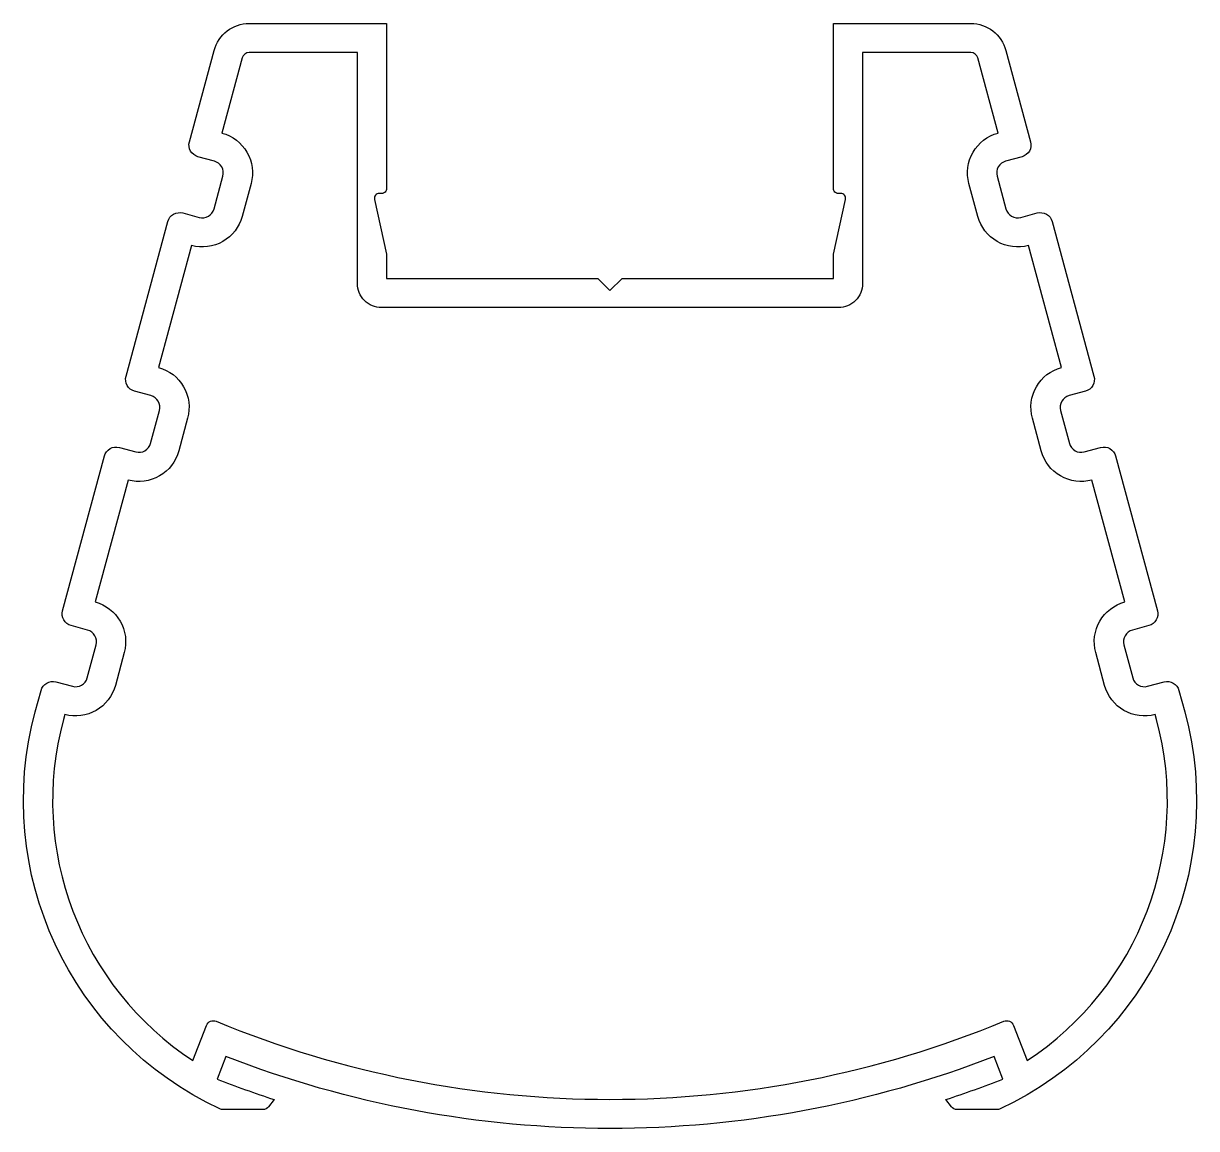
# Model space of a CAD drawing. Extents: x 941 to 989.3, y -24.4 to 21.1.
import ezdxf

# ---------------------------------------------------------------- set-up
doc = ezdxf.new("R2010")
doc.units = 0
doc.header["$LTSCALE"] = 15
doc.layers.add('ANA', color=220, linetype='CONTINUOUS')

msp = doc.modelspace()

# ---------------------------------------------------------------- linework, layer by layer
at = {"layer": 'ANA', "color": 0}
for points in [[(979.002, -23.228, 0.013994), (981.356, -22.388), (980.994, -21.456, -0.1875), (949.356, -21.456), (948.994, -22.388, 0.013994), (951.348, -23.228), (951.117, -23.526, -0.231345), (950.88, -23.642), (949.241, -23.642, -0.109397), (949.114, -23.613, -0.364752), (941.51, -7.268), (941.749, -6.385, -0.414214), (942.362, -6.033), (943.038, -6.215, 0.414214), (943.651, -5.863), (944.017, -4.512, 0.414214), (943.665, -3.898), (942.989, -3.716, -0.414214), (942.637, -3.103), (944.36, 3.269, -0.414214), (944.973, 3.621), (945.648, 3.438, 0.414214), (946.262, 3.79), (946.627, 5.142, 0.414214), (946.275, 5.755), (945.599, 5.938, -0.414214), (945.247, 6.551), (946.97, 12.922, -0.414214), (947.583, 13.274), (948.259, 13.091, 0.414214), (948.872, 13.444), (949.237, 14.795, 0.414214), (948.885, 15.408), (948.209, 15.591, -0.414214), (947.857, 16.204), (948.875, 19.969, -0.338817), (950.323, 21.078), (955.975, 21.078), (955.975, 14.278, -0.414214), (955.775, 14.078), (955.675, 14.078, 0.479001), (955.48, 13.835), (955.975, 11.578), (955.975, 10.578), (964.675, 10.578), (965.175, 10.078), (965.675, 10.578), (974.375, 10.578), (974.375, 11.578), (974.87, 13.835, 0.479001), (974.675, 14.078), (974.575, 14.078, -0.414214), (974.375, 14.278), (974.375, 21.078), (980.027, 21.078, -0.338817), (981.475, 19.969), (982.493, 16.204, -0.414214), (982.141, 15.591), (981.465, 15.408, 0.414214), (981.113, 14.795), (981.478, 13.444, 0.414214), (982.091, 13.091), (982.767, 13.274, -0.414214), (983.38, 12.922), (985.103, 6.551, -0.414214), (984.751, 5.938), (984.075, 5.755, 0.414214), (983.723, 5.142), (984.089, 3.79, 0.414214), (984.702, 3.438), (985.377, 3.621, -0.414214), (985.991, 3.269), (987.713, -3.103, -0.414214), (987.361, -3.716), (986.686, -3.898, 0.414214), (986.333, -4.512), (986.699, -5.863, 0.414214), (987.312, -6.215), (987.988, -6.033, -0.414214), (988.601, -6.385), (988.84, -7.268, -0.364752), (981.236, -23.613, -0.109397), (981.109, -23.642), (979.47, -23.642, -0.231345), (979.233, -23.526)], [(987.625, -7.374, -0.414214), (985.54, -6.176), (985.175, -4.825, -0.414214), (986.372, -2.74), (985.015, 2.28, -0.414214), (982.93, 3.477), (982.565, 4.828, -0.414214), (983.762, 6.913), (982.405, 11.933, -0.414214), (980.32, 13.13), (979.954, 14.482, -0.414214), (981.152, 16.567), (980.316, 19.656, 0.338817), (980.027, 19.878), (975.575, 19.878), (975.575, 10.378, -0.414214), (974.575, 9.378), (963.975, 9.378), (955.775, 9.378, -0.414214), (954.775, 10.378), (954.775, 19.878), (950.323, 19.878, 0.338817), (950.034, 19.656), (949.198, 16.567, -0.414214), (950.396, 14.482), (950.03, 13.13, -0.414214), (947.945, 11.933), (946.588, 6.913, -0.414214), (947.785, 4.828), (947.42, 3.477, -0.414214), (945.335, 2.28), (943.978, -2.74, -0.414214), (945.175, -4.825), (944.81, -6.176, -0.414214), (942.725, -7.374), (942.669, -7.581, 0.324254), (948.003, -21.624), (948.567, -20.174, -0.420391), (948.961, -20.005, 0.198415), (981.389, -20.005, -0.420391), (981.783, -20.174), (982.347, -21.624, 0.324254), (987.681, -7.581)]]:
    msp.add_lwpolyline(points, format="xyb", close=True, dxfattribs=at)

doc.saveas('drawing.dxf')
